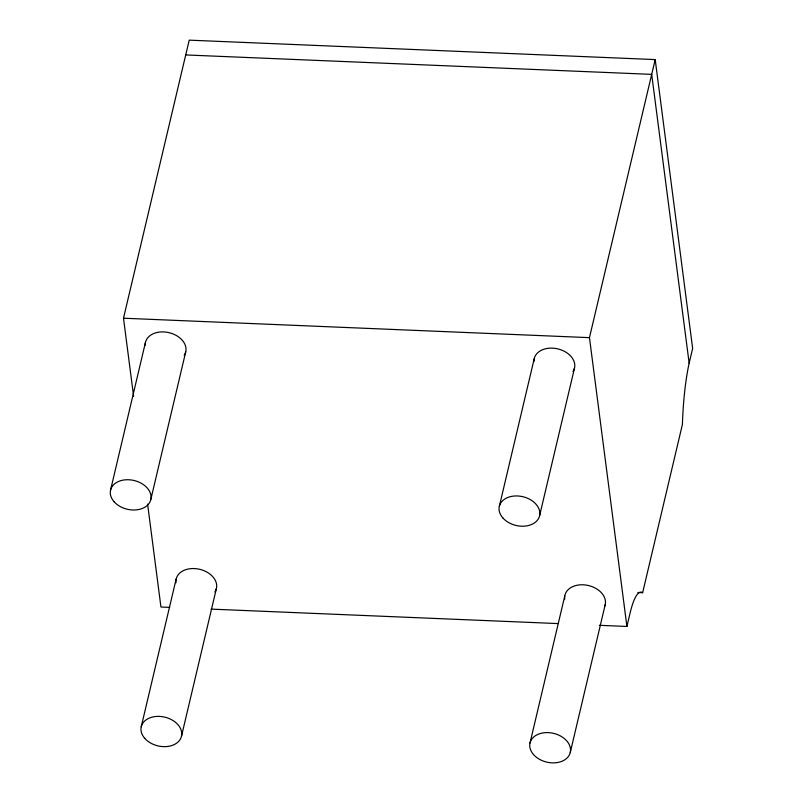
<?xml version="1.0" encoding="UTF-8"?>
<svg xmlns="http://www.w3.org/2000/svg" width="803" height="803" viewBox="0 0 803 803"><rect width="100%" height="100%" fill="white"/><g stroke="black" fill="none" stroke-linecap="round" stroke-linejoin="round"><path stroke-width="1.2" d="M133.619 396.301L123.491 318.209L189.217 40.15L655.198 59.583L692.648 348.392L689.155 363.177A81.213 14.805 -87.6 0 0 682.409 424.466L642.641 592.714A81.213 14.805 -87.6 0 0 630.405 611.675L626.912 626.46L599.359 625.306M110.543 490.141L145.484 342.309M150.793 499.596L185.744 351.774M141.228 726.785L176.168 578.953M181.488 736.251L216.429 588.418M499.325 506.352L534.266 358.519M539.576 515.817L574.526 367.985M626.912 626.46L589.462 337.651L655.198 59.583M530.01 742.996L564.961 595.164A20.677 14.775 13.3 0 1 589.753 585.859A20.677 14.775 13.3 0 1 604.599 606.466M570.271 752.461L605.211 604.629M185.724 54.935L651.695 74.368L689.155 363.177M123.491 318.209L589.462 337.651M637.903 592.514L642.641 592.714M169.714 607.389L160.941 607.018L147.601 504.143M211.048 609.116L558.025 623.58M564.77 599.048A20.677 14.775 13.3 0 1 564.78 596.117M175.987 582.837A20.677 14.775 13.3 0 1 199.666 569.297A20.677 14.775 13.3 0 1 214.873 591.982M145.213 345.21A20.677 14.775 13.3 0 1 169.634 332.813A20.677 14.775 13.3 0 1 184.188 355.327M533.995 361.42A20.677 14.775 13.3 0 1 558.416 349.034A20.677 14.775 13.3 0 1 572.971 371.548M502.839 517.915A20.677 14.775 13.3 0 0 538.02 519.38A20.677 14.775 13.3 0 0 517.493 495.963A20.677 14.775 13.3 0 0 502.839 517.915M114.056 501.694A20.677 14.775 13.3 0 0 149.238 503.16A20.677 14.775 13.3 0 0 128.711 479.752A20.677 14.775 13.3 0 0 114.056 501.694M144.741 738.338A20.677 14.775 13.3 0 0 179.932 739.804A20.677 14.775 13.3 0 0 159.395 716.396A20.677 14.775 13.3 0 0 144.741 738.338M533.523 754.559A20.677 14.775 13.3 0 0 568.715 756.024A20.677 14.775 13.3 0 0 548.178 732.607A20.677 14.775 13.3 0 0 533.523 754.559"/></g></svg>
